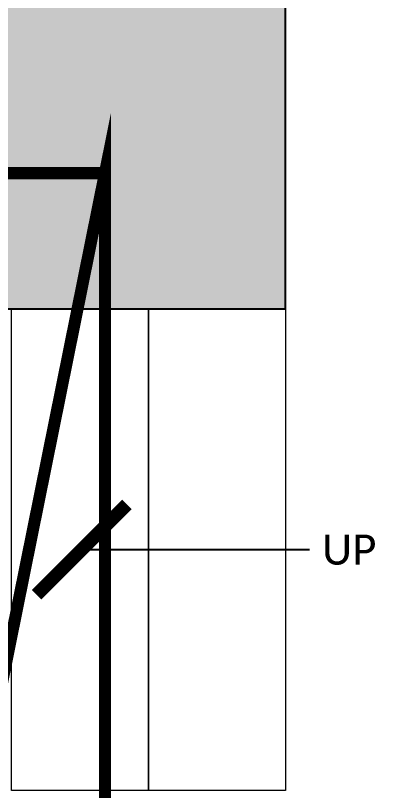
# Model space of a CAD drawing. Header units: millimetres. Extents: x -620 to 17580, y -3355 to 14690.
# Drawn here: x 13653 to 14915, y 3145 to 5719 of the extents above; entities that cross this region are included whole.
import ezdxf

# ---------------------------------------------------------------- set-up
doc = ezdxf.new("R2010")
doc.units = ezdxf.units.MM
doc.header["$LTSCALE"] = 150
doc.linetypes.add('DASHED', pattern=[0.75, 0.5, -0.25])
for name, color, linetype in [('ad-Arrow', 32, 'Continuous'), ('ad-Elevation 10', 8, 'Continuous'), ('ad-Text main', 7, 'Continuous')]:
    doc.layers.add(name, color=color, linetype=linetype)
doc.layers.add('ad-Secondary Roof', color=6, linetype='Continuous', true_color=0xff00ff)
doc.layers.add('ad-Verandah', color=7, linetype='Continuous', true_color=0xa57c52)
doc.styles.add('6 U T S R N_Corridor-Basement$0$Standard', font='arial.ttf')
doc.styles.get("Standard").update_dxf_attribs({"font": 'calibril.ttf'})
doc.dimstyles.new('A-100-DIM-INT (MM-FT)', dxfattribs={"dimscale": 50, "dimtxt": 2.4, "dimasz": 1, "dimexe": 5, "dimexo": 100, "dimgap": 1, "dimtad": 0, "dimdec": 0, "dimdsep": 46, "dimtxsty": 'Standard', "dimblk": 'ARCHTICK', "dimcen": 0.025, "dimse1": 1, "dimse2": 1, "dimclrd": 256, "dimclre": 256, "dimclrt": 256, "dimazin": 2, "dimtfac": 1, "dimtdec": 0, "dimtix": 1, "dimtmove": 2, "dimatfit": 3, "dimldrblk": 'ARCHTICK', "dimfxl": 1, "dimtolj": 1, "dimtzin": 0, "dimarcsym": 0})

# ---------------------------------------------------------------- blocks, each defined once
blk = doc.blocks.new('1625E_Roof Plan')
at = {"layer": 'ad-Secondary Roof', "linetype": 'DASHED', "ltscale": 2, "const_width": 40}
for points in [[(13950, 5195), (13188.8, 1425), (13950, -2345)], [(12570, 5195), (10022.5, 1425), (12570, -2345), (13950, -2345), (13950, 5195)]]:
    blk.add_lwpolyline(points, close=True, dxfattribs=at)
blk = doc.blocks.new('_ArchTick')
at = {"color": 0, "linetype": 'ByBlock', "const_width": 0.15}
blk.add_lwpolyline([(-0.5, -0.5), (0.5, 0.5)], dxfattribs=at)
blk = doc.blocks.new('zw$3055')
at = {"transparency": 33554559}
h = blk.add_hatch(color=256, dxfattribs=at)
h.dxf.hatch_style = 1
h.set_gradient(color1=(153, 204, 0), color2=(63, 127, 0), tint=1, name='INVSPHERICAL')
h.paths.add_polyline_path([(12120, -8875), (14550, -8875), (14550, -4975), (12120, -4975)])
h = blk.add_hatch(dxfattribs=at)
h.set_pattern_fill('GRASS', color=74)
h.set_pattern_definition([(90, (-1084315.541, 661200.024), (-17.96051224, 17.96051224), [4.7625, -31.1585245]), (45, (-1084315.54, 661200.024), (-17.96051224, 17.96051224), [4.7625, -20.6375]), (135, (-1084315.54, 661200.024), (-17.96051224, -17.96051224), [4.7625, -20.6375])])
h.paths.add_polyline_path([(12120, -8875), (14550, -8875), (14550, -4975), (12120, -4975)])
at = {"layer": 'ad-Elevation 10'}
blk.add_lwpolyline([(12120, -8875), (14550, -8875), (14550, -4975), (12120, -4975)], close=True, dxfattribs=at)
at = {"layer": 'ad-Verandah', "lineweight": 9}
for points in [[(14095, -10475), (13640, -10475), (13640, -8875), (14095, -8875)], [(14550, -10475), (14095, -10475), (14095, -8875), (14550, -8875)]]:
    blk.add_lwpolyline(points, close=True, dxfattribs=at)
at = {"layer": 'ad-Text main', "insert": (14761.3, -9675.7, 0), "char_height": 100, "width": 207.6, "attachment_point": 5, "style": '6 U T S R N_Corridor-Basement$0$Standard', "bg_fill": 2}
blk.add_mtext('{\\fCalibri Light|b0|i0|c0|p34;UP}', dxfattribs=at)
at = {"layer": 'ad-Arrow'}
blk.add_leader([(13872.8, -9675), (14629.4, -9675)], dimstyle='A-100-DIM-INT (MM-FT)', override={"dimscale": 1, "dimasz": 300, "dimgap": 50, "dimtad": 0}, dxfattribs=at)

msp = doc.modelspace()

# ---------------------------------------------------------------- block references
at = {"layer": 'ad-Verandah', "rotation": 360}
msp.add_blockref('zw$3055', (0, 13620), dxfattribs=at)

# ---------------------------------------------------------------- next in the draw order: block references
msp.add_blockref('1625E_Roof Plan', (0, 0))

doc.saveas('drawing.dxf')
